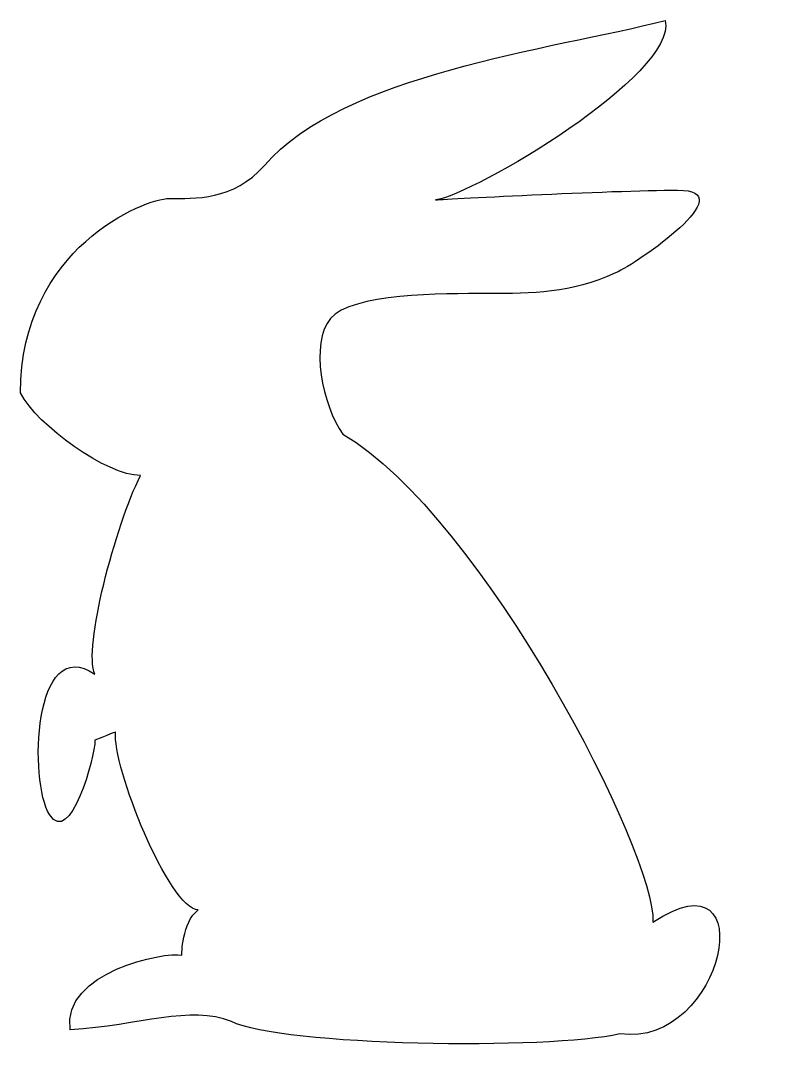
# Model space of a CAD drawing. Header units: centimetres. Extents: x -5.4 to 6.1, y -8 to 7.9.
import ezdxf

# ---------------------------------------------------------------- set-up
doc = ezdxf.new("R2010")
doc.units = ezdxf.units.CM
doc.header["$MEASUREMENT"] = 0
doc.layers.add('Camada 1', color=7, linetype='Continuous')

msp = doc.modelspace()

# ---------------------------------------------------------------- linework, layer by layer
at = {"layer": 'Camada 1'}
msp.add_open_spline([(1.0139, 5.14773), (1.59034, 5.21187), (4.76609, 7.08993), (4.57387, 7.9226), (4.57387, 7.9226), (2.78058, 7.47426), (-0.42178, 7.09001), (-1.63871, 5.68105), (-1.63871, 5.68105), (-2.11599, 5.12836), (-2.72747, 5.16858), (-3.11172, 5.16858), (-3.11172, 5.16858), (-3.49597, 5.16858), (-5.41744, 4.40005), (-5.41744, 2.15842), (-5.41744, 2.15842), (-5.16127, 1.64611), (-4.07238, 0.87741), (-3.56006, 0.87741), (-3.56006, 0.87741), (-3.94439, 0.10887), (-4.45679, -1.81237), (-4.26462, -2.19673), (-4.26462, -2.19673), (-5.22535, -1.55631), (-5.28932, -3.86204), (-4.9691, -4.37438), (-4.9691, -4.37438), (-4.64888, -4.88672), (-4.26462, -3.47773), (-4.26462, -3.22148), (-4.26462, -3.22148), (-3.94439, -3.09337), (-3.94439, -3.09337), (-3.94439, -3.09337), (-3.94439, -3.09337), (-4.00837, -3.60584), (-3.11172, -5.84747), (-2.66338, -5.84747), (-2.66338, -5.84747), (-2.91963, -6.03956), (-2.91963, -6.55203), (-2.91963, -6.55203), (-2.91963, -6.55203), (-3.17577, -6.48789), (-4.77698, -6.80809), (-4.64887, -7.70477), (-4.64887, -7.70477), (-3.56006, -7.64079), (-2.79144, -7.32041), (-2.15102, -7.57666), (-2.15102, -7.57666), (-1.38248, -7.96097), (2.78058, -8.0251), (3.86931, -7.76891), (3.86931, -7.76891), (5.49189, -7.99359), (6.11094, -4.8867), (4.3816, -6.03957), (4.3816, -6.03957), (4.44576, -5.01484), (1.75595, 0.23711), (-0.42178, 1.51796), (-0.42178, 1.51796), (-0.74206, 1.9663), (-0.93417, 2.92708), (-0.61397, 3.31125), (-0.61397, 3.31125), (-0.29374, 3.69545), (1.11535, 3.69545), (1.81991, 3.69545), (1.81991, 3.69545), (2.52431, 3.69545), (3.10076, 3.69545), (3.80532, 4.01568), (3.80532, 4.01568), (4.15523, 4.17472), (5.7907, 5.29669), (4.76597, 5.29669), (4.76597, 5.29669), (3.7412, 5.29669), (1.0139, 5.14773), (1.0139, 5.14773)], degree=3, knots=[0, 0, 0, 0, 0.04545455, 0.04545455, 0.04545455, 0.04545455, 0.09090909, 0.09090909, 0.09090909, 0.09090909, 0.13636364, 0.13636364, 0.13636364, 0.13636364, 0.18181818, 0.18181818, 0.18181818, 0.18181818, 0.22727273, 0.22727273, 0.22727273, 0.22727273, 0.27272727, 0.27272727, 0.27272727, 0.27272727, 0.31818182, 0.31818182, 0.31818182, 0.31818182, 0.36363636, 0.36363636, 0.36363636, 0.36363636, 0.40909091, 0.40909091, 0.40909091, 0.40909091, 0.45454545, 0.45454545, 0.45454545, 0.45454545, 0.5, 0.5, 0.5, 0.5, 0.54545455, 0.54545455, 0.54545455, 0.54545455, 0.59090909, 0.59090909, 0.59090909, 0.59090909, 0.63636364, 0.63636364, 0.63636364, 0.63636364, 0.68181818, 0.68181818, 0.68181818, 0.68181818, 0.72727273, 0.72727273, 0.72727273, 0.72727273, 0.77272727, 0.77272727, 0.77272727, 0.77272727, 0.81818182, 0.81818182, 0.81818182, 0.81818182, 0.86363636, 0.86363636, 0.86363636, 0.86363636, 0.90909091, 0.90909091, 0.90909091, 0.90909091, 1, 1, 1, 1], dxfattribs=at)

doc.saveas('drawing.dxf')
